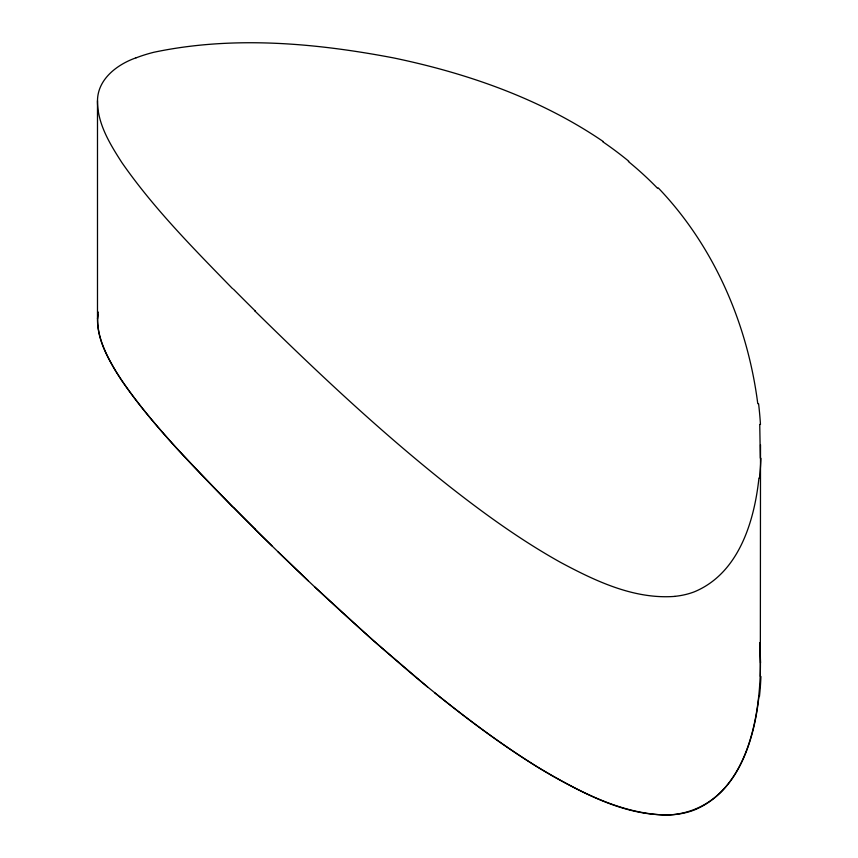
<?xml version="1.0" encoding="UTF-8"?>
<svg xmlns="http://www.w3.org/2000/svg" width="858" height="858" viewBox="0 0 858 858"><rect width="100%" height="100%" fill="white"/><g stroke="black" fill="none" stroke-linecap="round" stroke-linejoin="round"><path stroke-width="1.29" d="M135.961 57.84C117.31 64.414 97.662 79.054 97.49 100.697L97.49 318.876C97.286 341.709 109.942 362.151 121.836 380.695C153.839 426.78 193.618 466.731 232.593 506.853M97.49 100.697C97.286 123.541 109.942 143.972 121.836 162.516C153.839 208.601 193.618 248.563 232.593 288.685M759.748 424.41L760.327 458.172M760.51 444.755L760.327 676.351M97.49 318.876L98.284 312.076M758.944 478.088C754.246 521.825 738.62 573.412 694.369 591.805A129.976 87.237 44.2 0 1 674.914 596.342M758.944 696.267C754.246 740.004 738.62 791.58 694.369 809.973A129.976 87.237 44.2 0 1 674.914 814.521C631.091 817.781 590.111 796.835 552.884 776.211C511.078 751.973 472.19 723.047 434.62 692.749M674.935 596.385C634.148 599.517 595.624 581.134 560.585 562.398C521.128 540.379 484.384 513.856 448.895 485.982C380.491 431.81 316.849 371.922 254.697 310.768M603.002 141.377C540.368 98.691 467.46 73.305 393.661 57.936C314.972 42.921 232.743 35.596 153.732 52.295A155.824 54.033 4.9 0 0 136.057 57.872M427.563 687.001L372.801 640.154L314.671 586.872M308.419 580.952L277.906 551.673M272.018 545.945L254.697 528.936M658.193 187.848C714.081 246.214 747.586 324.002 757.775 403.721M759.716 643.811L759.984 646.417C763.363 710.242 748.809 810.456 667.739 815.1C620.484 814.242 577.691 790.701 537.977 767.32C495.238 740.636 455.212 709.92 416.462 677.788C331.628 606.005 251.684 528.496 175.847 447.297C154.193 423.209 132.947 398.552 115.669 371.064C105.738 353.989 96.032 335.081 97.844 314.725M759.748 642.578L760.51 662.923M255.469 529.375A487.859 52.917 41.5 0 1 233.419 507.357M760.928 676.501A528.399 370.291 27.3 0 1 759.459 696.417M255.469 311.207A487.859 52.917 41.5 0 1 233.419 289.178M602.67 141.667A400.772 313.127 1 0 1 628.764 161.229M628.378 161.518A385.682 301.748 0.9 0 1 657.507 188.256M758.59 403.807A618.908 444.187 21.6 0 1 760.467 424.506M760.928 458.333A528.399 370.291 27.3 0 1 759.459 478.238"/></g></svg>
